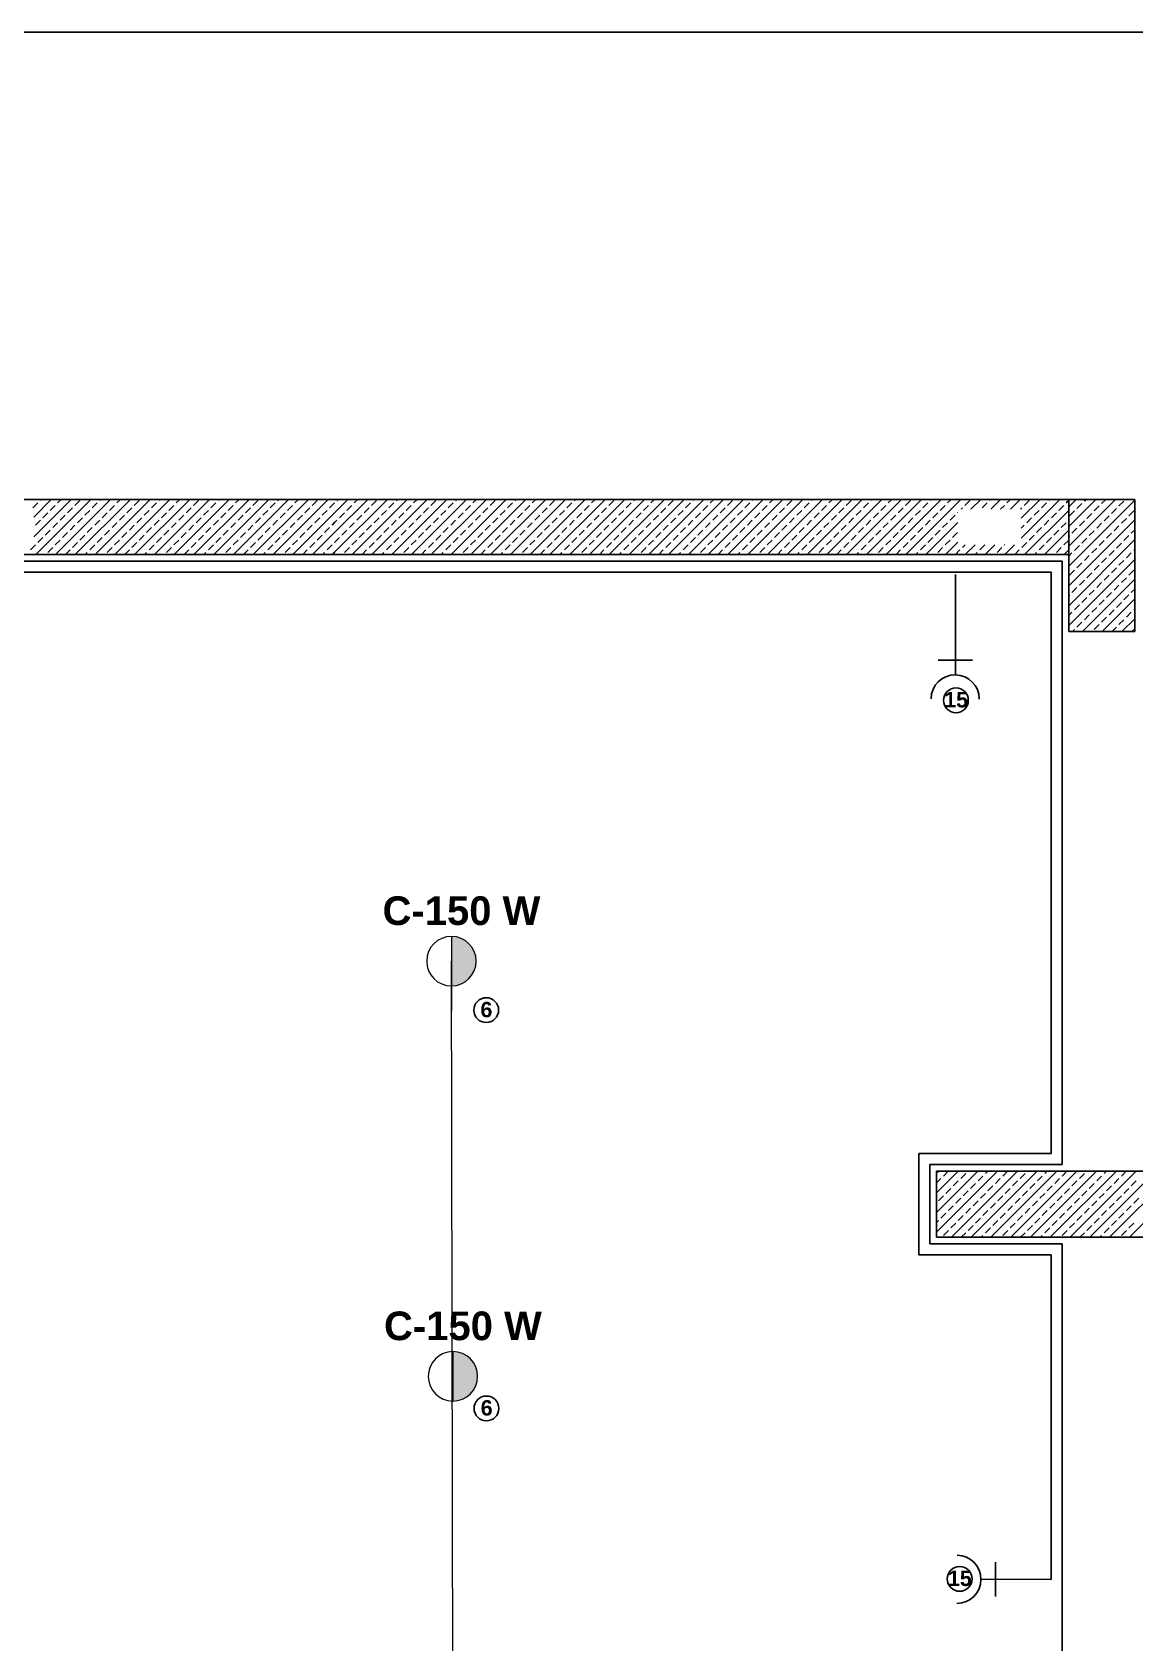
# Model space of a CAD drawing. Header units: millimetres. Extents: x 8112 to 17957, y 1641 to 8364.
# Drawn here: x 8478 to 8979, y 3909 to 4641 of the extents above; entities that cross this region are included whole.
import ezdxf

# ---------------------------------------------------------------- set-up
doc = ezdxf.new("R2010")
doc.units = ezdxf.units.MM
doc.layers.add('Bölme', color=7, linetype='Continuous')
doc.layers.add('MİMARİ', color=251, linetype='Continuous')
doc.layers.add('priz', color=4, linetype='Continuous', lineweight=25)
doc.layers.add('ışık', color=90, linetype='Continuous', lineweight=20)
doc.styles.get("Standard").update_dxf_attribs({"font": 'arial.ttf'})

msp = doc.modelspace()

# ---------------------------------------------------------------- hatches: boundary and pattern name
at = {"layer": 'ışık'}
for points in [[(8668.31, 4230.13, -1), (8668.31, 4207.68)], [(8668.98, 4041.64, -1), (8668.98, 4019.19)]]:
    msp.add_hatch(color=1, dxfattribs=at).paths.add_polyline_path(points)

# ---------------------------------------------------------------- linework, layer by layer
for p, q in [((8113.36, 4640.64), (8769.77, 4640.64)), ((8769.77, 4640.64), (9785.09, 4640.64))]:
    msp.add_line(p, q)
at = {"layer": 'Bölme', "color": 11, "true_color": 0xf27172}
for centre in [(8897.39, 4337.33), (8684.09, 4196.66), (8684.21, 4015.85), (8899.08, 3938.46)]:
    msp.add_circle(centre, 5.63, dxfattribs=at)
at = {"layer": 'MİMARİ', "color": 251, "true_color": 0x636466}
for p, q in [((8393.61, 4428.52), (8948.61, 4428.52)), ((8948.61, 4368.52), (8948.61, 4428.52)), ((8948.61, 4428.52), (8978.61, 4428.52)), ((8978.61, 4428.52), (8978.61, 4368.52)), ((8393.61, 4403.52), (8948.61, 4403.52)), ((8396.61, 4400.52), (8945.61, 4400.52)), ((8945.61, 4400.52), (8945.61, 4126.52)), ((8978.61, 4368.52), (8948.61, 4368.52)), ((8945.61, 4126.52), (8885.61, 4126.52)), ((8885.61, 4126.52), (8885.61, 4090.52)), ((8888.61, 4093.52), (8888.61, 4123.52)), ((8888.61, 4123.52), (9038.61, 4123.52)), ((8885.61, 4090.52), (8945.61, 4090.52)), ((9038.61, 4093.52), (8888.61, 4093.52)), ((8945.61, 4090.52), (8945.61, 3456.52))]:
    msp.add_line(p, q, dxfattribs=at)
at = {"layer": 'MİMARİ', "color": 251, "linetype": 'Continuous', "true_color": 0x636466}
for p, q in [((8478.27, 4424.69), (8480.51, 4426.93)), ((8478.61, 4420.54), (8486.59, 4428.52)), ((8478.61, 4411.56), (8495.57, 4428.52)), ((8479.55, 4403.52), (8504.55, 4428.52)), ((8481.64, 4428.06), (8482.1, 4428.52)), ((8486.13, 4423.57), (8488.37, 4425.81)), ((8488.53, 4403.52), (8513.53, 4428.52)), ((8489.49, 4426.93), (8491.08, 4428.52)), ((8493.98, 4422.44), (8496.23, 4424.69)), ((8497.35, 4425.81), (8499.6, 4428.06)), ((8497.51, 4403.52), (8522.51, 4428.52)), ((8505.21, 4424.69), (8507.46, 4426.93)), ((8506.49, 4403.52), (8531.49, 4428.52)), ((8508.58, 4428.06), (8509.04, 4428.52)), ((8513.07, 4423.57), (8515.31, 4425.81)), ((8515.47, 4403.52), (8540.47, 4428.52)), ((8516.44, 4426.93), (8518.02, 4428.52)), ((8520.93, 4422.44), (8523.17, 4424.69)), ((8524.29, 4425.81), (8526.54, 4428.06)), ((8524.45, 4403.52), (8549.45, 4428.52)), ((8532.15, 4424.69), (8534.4, 4426.93)), ((8533.43, 4403.52), (8558.43, 4428.52)), ((8535.52, 4428.06), (8535.98, 4428.52)), ((8540.01, 4423.57), (8542.25, 4425.81)), ((8542.41, 4403.52), (8567.41, 4428.52)), ((8543.38, 4426.93), (8544.96, 4428.52)), ((8547.87, 4422.44), (8550.11, 4424.69)), ((8551.23, 4425.81), (8553.48, 4428.06)), ((8551.4, 4403.52), (8576.4, 4428.52)), ((8559.09, 4424.69), (8561.34, 4426.93)), ((8560.38, 4403.52), (8585.38, 4428.52)), ((8562.46, 4428.06), (8562.92, 4428.52)), ((8566.95, 4423.57), (8569.19, 4425.81)), ((8569.36, 4403.52), (8594.36, 4428.52)), ((8570.32, 4426.93), (8571.9, 4428.52)), ((8574.81, 4422.44), (8577.05, 4424.69)), ((8578.17, 4425.81), (8580.42, 4428.06)), ((8578.34, 4403.52), (8603.34, 4428.52)), ((8586.03, 4424.69), (8588.28, 4426.93)), ((8587.32, 4403.52), (8612.32, 4428.52)), ((8589.4, 4428.06), (8589.87, 4428.52)), ((8593.89, 4423.57), (8596.14, 4425.81)), ((8597.26, 4426.93), (8598.85, 4428.52)), ((8601.75, 4422.44), (8603.99, 4424.69)), ((8605.12, 4425.81), (8607.36, 4428.06)), ((8612.97, 4424.69), (8615.22, 4426.93)), ((8615.25, 4422.47), (8621.3, 4428.52)), ((8615.25, 4413.49), (8630.28, 4428.52)), ((8615.25, 4404.51), (8639.26, 4428.52)), ((8616.34, 4428.06), (8616.81, 4428.52)), ((8620.83, 4423.57), (8623.08, 4425.81)), ((8623.24, 4403.52), (8648.24, 4428.52)), ((8624.2, 4426.93), (8625.79, 4428.52)), ((8628.69, 4422.44), (8630.93, 4424.69)), ((8632.06, 4425.81), (8634.3, 4428.06)), ((8632.22, 4403.52), (8657.22, 4428.52)), ((8639.91, 4424.69), (8642.16, 4426.93)), ((8641.2, 4403.52), (8666.2, 4428.52)), ((8643.28, 4428.06), (8643.75, 4428.52)), ((8647.77, 4423.57), (8650.02, 4425.81)), ((8650.18, 4403.52), (8675.18, 4428.52)), ((8651.14, 4426.93), (8652.73, 4428.52)), ((8655.63, 4422.44), (8657.87, 4424.69)), ((8659, 4425.81), (8661.24, 4428.06)), ((8659.16, 4403.52), (8684.16, 4428.52)), ((8666.85, 4424.69), (8669.1, 4426.93)), ((8668.14, 4403.52), (8693.14, 4428.52)), ((8670.22, 4428.06), (8670.69, 4428.52)), ((8674.71, 4423.57), (8676.96, 4425.81)), ((8677.12, 4403.52), (8702.12, 4428.52)), ((8678.08, 4426.93), (8679.67, 4428.52)), ((8682.57, 4422.44), (8684.82, 4424.69)), ((8685.94, 4425.81), (8688.18, 4428.06)), ((8686.1, 4403.52), (8711.1, 4428.52)), ((8693.8, 4424.69), (8696.04, 4426.93)), ((8695.08, 4403.52), (8720.08, 4428.52)), ((8697.16, 4428.06), (8697.63, 4428.52)), ((8701.65, 4423.57), (8703.9, 4425.81)), ((8704.06, 4403.52), (8729.06, 4428.52)), ((8705.02, 4426.93), (8706.61, 4428.52)), ((8709.51, 4422.44), (8711.76, 4424.69)), ((8712.88, 4425.81), (8715.12, 4428.06)), ((8713.04, 4403.52), (8738.04, 4428.52)), ((8720.74, 4424.69), (8722.98, 4426.93)), ((8722.02, 4403.52), (8747.02, 4428.52)), ((8724.1, 4428.06), (8724.57, 4428.52)), ((8728.59, 4423.57), (8730.84, 4425.81)), ((8731, 4403.52), (8756, 4428.52)), ((8731.96, 4426.93), (8733.55, 4428.52)), ((8736.45, 4422.44), (8738.7, 4424.69)), ((8739.82, 4425.81), (8742.06, 4428.06)), ((8739.98, 4403.52), (8764.98, 4428.52)), ((8747.68, 4424.69), (8749.92, 4426.93)), ((8748.96, 4403.52), (8773.96, 4428.52)), ((8751.04, 4428.06), (8751.51, 4428.52)), ((8755.53, 4423.57), (8757.78, 4425.81)), ((8757.94, 4403.52), (8782.94, 4428.52)), ((8758.9, 4426.93), (8760.49, 4428.52)), ((8763.39, 4422.44), (8765.64, 4424.69)), ((8766.76, 4425.81), (8769.01, 4428.06)), ((8766.92, 4403.52), (8791.92, 4428.52)), ((8774.62, 4424.69), (8776.86, 4426.93)), ((8775.9, 4403.52), (8800.9, 4428.52)), ((8777.99, 4428.06), (8778.45, 4428.52)), ((8782.48, 4423.57), (8784.72, 4425.81)), ((8784.88, 4403.52), (8809.88, 4428.52)), ((8785.84, 4426.93), (8787.43, 4428.52)), ((8790.33, 4422.44), (8792.58, 4424.69)), ((8793.7, 4425.81), (8795.95, 4428.06)), ((8793.86, 4403.52), (8818.86, 4428.52)), ((8801.56, 4424.69), (8803.8, 4426.93)), ((8802.84, 4403.52), (8827.84, 4428.52)), ((8804.93, 4428.06), (8805.39, 4428.52)), ((8809.42, 4423.57), (8811.66, 4425.81)), ((8811.82, 4403.52), (8836.82, 4428.52)), ((8812.78, 4426.93), (8814.37, 4428.52)), ((8817.27, 4422.44), (8819.52, 4424.69)), ((8820.64, 4425.81), (8822.89, 4428.06)), ((8820.8, 4403.52), (8845.8, 4428.52)), ((8828.5, 4424.69), (8830.74, 4426.93)), ((8829.78, 4403.52), (8854.78, 4428.52)), ((8831.87, 4428.06), (8832.33, 4428.52)), ((8836.36, 4423.57), (8838.6, 4425.81)), ((8838.76, 4403.52), (8863.76, 4428.52)), ((8839.72, 4426.93), (8841.31, 4428.52)), ((8844.21, 4422.44), (8846.46, 4424.69)), ((8847.58, 4425.81), (8849.83, 4428.06)), ((8847.74, 4403.52), (8872.74, 4428.52)), ((8855.44, 4424.69), (8857.69, 4426.93)), ((8856.72, 4403.52), (8881.72, 4428.52)), ((8858.81, 4428.06), (8859.27, 4428.52)), ((8863.3, 4423.57), (8865.54, 4425.81)), ((8865.7, 4403.52), (8890.7, 4428.52)), ((8866.67, 4426.93), (8868.25, 4428.52)), ((8871.16, 4422.44), (8873.4, 4424.69)), ((8874.52, 4425.81), (8876.77, 4428.06)), ((8874.68, 4403.52), (8899.68, 4428.52)), ((8882.38, 4424.69), (8884.63, 4426.93)), ((8885.75, 4428.06), (8886.21, 4428.52)), ((8890.24, 4423.57), (8892.48, 4425.81)), ((8893.61, 4426.93), (8895.19, 4428.52)), ((8899.71, 4424.06), (8900.34, 4424.69)), ((8901.46, 4425.81), (8903.71, 4428.06)), ((8904.2, 4424.06), (8908.66, 4428.52)), ((8909.32, 4424.69), (8911.57, 4426.93)), ((8912.69, 4428.06), (8913.15, 4428.52)), ((8913.18, 4424.06), (8917.64, 4428.52)), ((8917.67, 4424.06), (8919.42, 4425.81)), ((8920.55, 4426.93), (8922.13, 4428.52)), ((8922.16, 4424.06), (8926.62, 4428.52)), ((8926.66, 4424.06), (8927.28, 4424.69)), ((8927.07, 4419.98), (8935.61, 4428.52)), ((8927.07, 4411), (8944.59, 4428.52)), ((8928.4, 4425.81), (8930.65, 4428.06)), ((8936.26, 4424.69), (8938.51, 4426.93)), ((8939.63, 4428.06), (8940.1, 4428.52)), ((8944.12, 4423.57), (8946.37, 4425.81)), ((8947.49, 4426.93), (8948.61, 4428.05)), ((8948.61, 4425.19), (8951.94, 4428.52)), ((8948.61, 4416.21), (8960.92, 4428.52)), ((8948.61, 4407.23), (8969.9, 4428.52)), ((8948.61, 4398.25), (8978.61, 4428.25)), ((8952.33, 4424.42), (8954.58, 4426.67)), ((8955.7, 4427.79), (8956.43, 4428.52)), ((8960.19, 4423.3), (8962.43, 4425.55)), ((8963.56, 4426.67), (8965.41, 4428.52)), ((8968.05, 4422.18), (8970.29, 4424.42)), ((8971.41, 4425.55), (8973.66, 4427.79)), ((8479.39, 4416.83), (8481.64, 4419.08)), ((8482.76, 4420.2), (8485, 4422.44)), ((8487.25, 4415.71), (8489.49, 4417.95)), ((8490.62, 4419.08), (8492.86, 4421.32)), ((8495.11, 4414.59), (8497.35, 4416.83)), ((8498.48, 4417.95), (8500.72, 4420.2)), ((8501.84, 4421.32), (8504.09, 4423.57)), ((8506.33, 4416.83), (8508.58, 4419.08)), ((8509.7, 4420.2), (8511.95, 4422.44)), ((8514.19, 4415.71), (8516.44, 4417.95)), ((8517.56, 4419.08), (8519.8, 4421.32)), ((8522.05, 4414.59), (8524.29, 4416.83)), ((8525.42, 4417.95), (8527.66, 4420.2)), ((8528.78, 4421.32), (8531.03, 4423.57)), ((8533.27, 4416.83), (8535.52, 4419.08)), ((8536.64, 4420.2), (8538.89, 4422.44)), ((8541.13, 4415.71), (8543.38, 4417.95)), ((8544.5, 4419.08), (8546.74, 4421.32)), ((8548.99, 4414.59), (8551.23, 4416.83)), ((8552.36, 4417.95), (8554.6, 4420.2)), ((8555.72, 4421.32), (8557.97, 4423.57)), ((8560.21, 4416.83), (8562.46, 4419.08)), ((8563.58, 4420.2), (8565.83, 4422.44)), ((8568.07, 4415.71), (8570.32, 4417.95)), ((8571.44, 4419.08), (8573.68, 4421.32)), ((8575.93, 4414.59), (8578.17, 4416.83)), ((8579.3, 4417.95), (8581.54, 4420.2)), ((8582.66, 4421.32), (8584.91, 4423.57)), ((8587.16, 4416.83), (8589.4, 4419.08)), ((8590.52, 4420.2), (8592.77, 4422.44)), ((8595.01, 4415.71), (8597.26, 4417.95)), ((8596.3, 4403.52), (8615.25, 4422.47)), ((8598.38, 4419.08), (8600.63, 4421.32)), ((8602.87, 4414.59), (8605.12, 4416.83)), ((8606.24, 4417.95), (8608.48, 4420.2)), ((8609.61, 4421.32), (8611.85, 4423.57)), ((8614.1, 4416.83), (8615.25, 4417.98)), ((8615.25, 4417.98), (8616.34, 4419.08)), ((8617.46, 4420.2), (8619.71, 4422.44)), ((8621.95, 4415.71), (8624.2, 4417.95)), ((8625.32, 4419.08), (8627.57, 4421.32)), ((8629.81, 4414.59), (8632.06, 4416.83)), ((8633.18, 4417.95), (8635.42, 4420.2)), ((8636.55, 4421.32), (8638.79, 4423.57)), ((8641.04, 4416.83), (8643.28, 4419.08)), ((8644.4, 4420.2), (8646.65, 4422.44)), ((8648.89, 4415.71), (8651.14, 4417.95)), ((8652.26, 4419.08), (8654.51, 4421.32)), ((8656.75, 4414.59), (8659, 4416.83)), ((8660.12, 4417.95), (8662.36, 4420.2)), ((8663.49, 4421.32), (8665.73, 4423.57)), ((8667.98, 4416.83), (8670.22, 4419.08)), ((8671.34, 4420.2), (8673.59, 4422.44)), ((8675.84, 4415.71), (8678.08, 4417.95)), ((8679.2, 4419.08), (8681.45, 4421.32)), ((8683.69, 4414.59), (8685.94, 4416.83)), ((8687.06, 4417.95), (8689.31, 4420.2)), ((8690.43, 4421.32), (8692.67, 4423.57)), ((8694.92, 4416.83), (8697.16, 4419.08)), ((8698.29, 4420.2), (8700.53, 4422.44)), ((8702.78, 4415.71), (8705.02, 4417.95)), ((8706.14, 4419.08), (8708.39, 4421.32)), ((8710.63, 4414.59), (8712.88, 4416.83)), ((8714, 4417.95), (8716.25, 4420.2)), ((8717.37, 4421.32), (8719.61, 4423.57)), ((8721.86, 4416.83), (8724.1, 4419.08)), ((8725.23, 4420.2), (8727.47, 4422.44)), ((8729.72, 4415.71), (8731.96, 4417.95)), ((8733.08, 4419.08), (8735.33, 4421.32)), ((8737.57, 4414.59), (8739.82, 4416.83)), ((8740.94, 4417.95), (8743.19, 4420.2)), ((8744.31, 4421.32), (8746.55, 4423.57)), ((8748.8, 4416.83), (8751.04, 4419.08)), ((8752.17, 4420.2), (8754.41, 4422.44)), ((8756.66, 4415.71), (8758.9, 4417.95)), ((8760.02, 4419.08), (8762.27, 4421.32)), ((8764.52, 4414.59), (8766.76, 4416.83)), ((8767.88, 4417.95), (8770.13, 4420.2)), ((8771.25, 4421.32), (8773.5, 4423.57)), ((8775.74, 4416.83), (8777.99, 4419.08)), ((8779.11, 4420.2), (8781.35, 4422.44)), ((8783.6, 4415.71), (8785.84, 4417.95)), ((8786.97, 4419.08), (8789.21, 4421.32)), ((8791.46, 4414.59), (8793.7, 4416.83)), ((8794.82, 4417.95), (8797.07, 4420.2)), ((8798.19, 4421.32), (8800.44, 4423.57)), ((8802.68, 4416.83), (8804.93, 4419.08)), ((8806.05, 4420.2), (8808.29, 4422.44)), ((8810.54, 4415.71), (8812.78, 4417.95)), ((8813.91, 4419.08), (8816.15, 4421.32)), ((8818.4, 4414.59), (8820.64, 4416.83)), ((8821.76, 4417.95), (8824.01, 4420.2)), ((8825.13, 4421.32), (8827.38, 4423.57)), ((8829.62, 4416.83), (8831.87, 4419.08)), ((8832.99, 4420.2), (8835.23, 4422.44)), ((8837.48, 4415.71), (8839.72, 4417.95)), ((8840.85, 4419.08), (8843.09, 4421.32)), ((8845.34, 4414.59), (8847.58, 4416.83)), ((8848.7, 4417.95), (8850.95, 4420.2)), ((8852.07, 4421.32), (8854.32, 4423.57)), ((8856.56, 4416.83), (8858.81, 4419.08)), ((8859.93, 4420.2), (8862.18, 4422.44)), ((8864.42, 4415.71), (8866.67, 4417.95)), ((8867.79, 4419.08), (8870.03, 4421.32)), ((8872.28, 4414.59), (8874.52, 4416.83)), ((8875.65, 4417.95), (8877.89, 4420.2)), ((8879.01, 4421.32), (8881.26, 4423.57)), ((8883.5, 4416.83), (8885.75, 4419.08)), ((8883.66, 4403.52), (8898.27, 4418.12)), ((8886.87, 4420.2), (8889.12, 4422.44)), ((8891.36, 4415.71), (8893.61, 4417.95)), ((8894.73, 4419.08), (8896.97, 4421.32)), ((8898.1, 4422.44), (8898.27, 4422.61)), ((8927.07, 4415.49), (8928.4, 4416.83)), ((8928.57, 4403.52), (8948.61, 4423.56)), ((8929.53, 4417.95), (8931.77, 4420.2)), ((8932.89, 4421.32), (8935.14, 4423.57)), ((8937.39, 4416.83), (8939.63, 4419.08)), ((8940.75, 4420.2), (8943, 4422.44)), ((8945.24, 4415.71), (8947.49, 4417.95)), ((8948.61, 4389.27), (8978.61, 4419.27)), ((8948.96, 4421.06), (8951.21, 4423.3)), ((8953.45, 4416.57), (8955.7, 4418.81)), ((8956.82, 4419.93), (8959.07, 4422.18)), ((8961.31, 4415.44), (8963.56, 4417.69)), ((8964.68, 4418.81), (8966.92, 4421.06)), ((8969.17, 4414.32), (8971.41, 4416.57)), ((8972.54, 4417.69), (8974.78, 4419.93)), ((8975.9, 4421.06), (8978.15, 4423.3)), ((8480.51, 4408.97), (8482.76, 4411.22)), ((8483.88, 4412.34), (8486.13, 4414.59)), ((8488.37, 4407.85), (8490.62, 4410.1)), ((8491.74, 4411.22), (8493.98, 4413.46)), ((8499.6, 4410.1), (8501.84, 4412.34)), ((8502.97, 4413.46), (8505.21, 4415.71)), ((8507.46, 4408.97), (8509.7, 4411.22)), ((8510.82, 4412.34), (8513.07, 4414.59)), ((8515.31, 4407.85), (8517.56, 4410.1)), ((8518.68, 4411.22), (8520.93, 4413.46)), ((8526.54, 4410.1), (8528.78, 4412.34)), ((8529.91, 4413.46), (8532.15, 4415.71)), ((8534.4, 4408.97), (8536.64, 4411.22)), ((8537.76, 4412.34), (8540.01, 4414.59)), ((8542.25, 4407.85), (8544.5, 4410.1)), ((8545.62, 4411.22), (8547.87, 4413.46)), ((8553.48, 4410.1), (8555.72, 4412.34)), ((8556.85, 4413.46), (8559.09, 4415.71)), ((8561.34, 4408.97), (8563.58, 4411.22)), ((8564.7, 4412.34), (8566.95, 4414.59)), ((8569.19, 4407.85), (8571.44, 4410.1)), ((8572.56, 4411.22), (8574.81, 4413.46)), ((8580.42, 4410.1), (8582.66, 4412.34)), ((8583.79, 4413.46), (8586.03, 4415.71)), ((8588.28, 4408.97), (8590.52, 4411.22)), ((8591.65, 4412.34), (8593.89, 4414.59)), ((8596.14, 4407.85), (8598.38, 4410.1)), ((8599.5, 4411.22), (8601.75, 4413.46)), ((8605.28, 4403.52), (8615.25, 4413.49)), ((8607.36, 4410.1), (8609.61, 4412.34)), ((8610.73, 4413.46), (8612.97, 4415.71)), ((8615.25, 4409), (8617.46, 4411.22)), ((8618.59, 4412.34), (8620.83, 4414.59)), ((8623.08, 4407.85), (8625.32, 4410.1)), ((8626.44, 4411.22), (8628.69, 4413.46)), ((8634.3, 4410.1), (8636.55, 4412.34)), ((8637.67, 4413.46), (8639.91, 4415.71)), ((8642.16, 4408.97), (8644.4, 4411.22)), ((8645.53, 4412.34), (8647.77, 4414.59)), ((8650.02, 4407.85), (8652.26, 4410.1)), ((8653.38, 4411.22), (8655.63, 4413.46)), ((8661.24, 4410.1), (8663.49, 4412.34)), ((8664.61, 4413.46), (8666.85, 4415.71)), ((8669.1, 4408.97), (8671.34, 4411.22)), ((8672.47, 4412.34), (8674.71, 4414.59)), ((8676.96, 4407.85), (8679.2, 4410.1)), ((8680.33, 4411.22), (8682.57, 4413.46)), ((8688.18, 4410.1), (8690.43, 4412.34)), ((8691.55, 4413.46), (8693.8, 4415.71)), ((8696.04, 4408.97), (8698.29, 4411.22)), ((8699.41, 4412.34), (8701.65, 4414.59)), ((8703.9, 4407.85), (8706.14, 4410.1)), ((8707.27, 4411.22), (8709.51, 4413.46)), ((8715.12, 4410.1), (8717.37, 4412.34)), ((8718.49, 4413.46), (8720.74, 4415.71)), ((8722.98, 4408.97), (8725.23, 4411.22)), ((8726.35, 4412.34), (8728.59, 4414.59)), ((8730.84, 4407.85), (8733.08, 4410.1)), ((8734.21, 4411.22), (8736.45, 4413.46)), ((8742.06, 4410.1), (8744.31, 4412.34)), ((8745.43, 4413.46), (8747.68, 4415.71)), ((8749.92, 4408.97), (8752.17, 4411.22)), ((8753.29, 4412.34), (8755.53, 4414.59)), ((8757.78, 4407.85), (8760.02, 4410.1)), ((8761.15, 4411.22), (8763.39, 4413.46)), ((8769.01, 4410.1), (8771.25, 4412.34)), ((8772.37, 4413.46), (8774.62, 4415.71)), ((8776.86, 4408.97), (8779.11, 4411.22)), ((8780.23, 4412.34), (8782.48, 4414.59)), ((8784.72, 4407.85), (8786.97, 4410.1)), ((8788.09, 4411.22), (8790.33, 4413.46)), ((8795.95, 4410.1), (8798.19, 4412.34)), ((8799.31, 4413.46), (8801.56, 4415.71)), ((8803.8, 4408.97), (8806.05, 4411.22)), ((8807.17, 4412.34), (8809.42, 4414.59)), ((8811.66, 4407.85), (8813.91, 4410.1)), ((8815.03, 4411.22), (8817.27, 4413.46)), ((8822.89, 4410.1), (8825.13, 4412.34)), ((8826.25, 4413.46), (8828.5, 4415.71)), ((8830.74, 4408.97), (8832.99, 4411.22)), ((8834.11, 4412.34), (8836.36, 4414.59)), ((8838.6, 4407.85), (8840.85, 4410.1)), ((8841.97, 4411.22), (8844.21, 4413.46)), ((8849.83, 4410.1), (8852.07, 4412.34)), ((8853.2, 4413.46), (8855.44, 4415.71)), ((8857.69, 4408.97), (8859.93, 4411.22)), ((8861.05, 4412.34), (8863.3, 4414.59)), ((8865.54, 4407.85), (8867.79, 4410.1)), ((8868.91, 4411.22), (8871.16, 4413.46)), ((8876.77, 4410.1), (8879.01, 4412.34)), ((8880.14, 4413.46), (8882.38, 4415.71)), ((8884.63, 4408.97), (8886.87, 4411.22)), ((8887.99, 4412.34), (8890.24, 4414.59)), ((8892.48, 4407.85), (8894.73, 4410.1)), ((8892.64, 4403.52), (8898.27, 4409.14)), ((8895.85, 4411.22), (8898.1, 4413.46)), ((8930.65, 4410.1), (8932.89, 4412.34)), ((8934.02, 4413.46), (8936.26, 4415.71)), ((8937.55, 4403.52), (8948.61, 4414.58)), ((8938.51, 4408.97), (8940.75, 4411.22)), ((8941.88, 4412.34), (8944.12, 4414.59)), ((8946.37, 4407.85), (8948.61, 4410.09)), ((8948.61, 4411.72), (8948.96, 4412.08)), ((8948.61, 4380.29), (8978.61, 4410.29)), ((8950.08, 4413.2), (8952.33, 4415.44)), ((8954.58, 4408.71), (8956.82, 4410.95)), ((8957.94, 4412.08), (8960.19, 4414.32)), ((8962.43, 4407.59), (8964.68, 4409.83)), ((8965.8, 4410.95), (8968.05, 4413.2)), ((8973.66, 4409.83), (8975.9, 4412.08)), ((8977.03, 4413.2), (8978.61, 4414.78)), ((8477.15, 4405.6), (8479.39, 4407.85)), ((8485, 4404.48), (8487.25, 4406.73)), ((8493.02, 4403.52), (8495.11, 4405.6)), ((8496.23, 4406.73), (8498.48, 4408.97)), ((8502, 4403.52), (8502.97, 4404.48)), ((8504.09, 4405.6), (8506.33, 4407.85)), ((8511.95, 4404.48), (8514.19, 4406.73)), ((8519.96, 4403.52), (8522.05, 4405.6)), ((8523.17, 4406.73), (8525.42, 4408.97)), ((8528.94, 4403.52), (8529.91, 4404.48)), ((8531.03, 4405.6), (8533.27, 4407.85)), ((8538.89, 4404.48), (8541.13, 4406.73)), ((8546.9, 4403.52), (8548.99, 4405.6)), ((8550.11, 4406.73), (8552.36, 4408.97)), ((8555.89, 4403.52), (8556.85, 4404.48)), ((8557.97, 4405.6), (8560.21, 4407.85)), ((8565.83, 4404.48), (8568.07, 4406.73)), ((8573.85, 4403.52), (8575.93, 4405.6)), ((8577.05, 4406.73), (8579.3, 4408.97)), ((8582.83, 4403.52), (8583.79, 4404.48)), ((8584.91, 4405.6), (8587.16, 4407.85)), ((8592.77, 4404.48), (8595.01, 4406.73)), ((8600.79, 4403.52), (8602.87, 4405.6)), ((8603.99, 4406.73), (8606.24, 4408.97)), ((8609.77, 4403.52), (8610.73, 4404.48)), ((8611.85, 4405.6), (8614.1, 4407.85)), ((8614.26, 4403.52), (8615.25, 4404.51)), ((8615.22, 4408.97), (8615.25, 4409)), ((8619.71, 4404.48), (8621.95, 4406.73)), ((8627.73, 4403.52), (8629.81, 4405.6)), ((8630.93, 4406.73), (8633.18, 4408.97)), ((8636.71, 4403.52), (8637.67, 4404.48)), ((8638.79, 4405.6), (8641.04, 4407.85)), ((8646.65, 4404.48), (8648.89, 4406.73)), ((8654.67, 4403.52), (8656.75, 4405.6)), ((8657.87, 4406.73), (8660.12, 4408.97)), ((8663.65, 4403.52), (8664.61, 4404.48)), ((8665.73, 4405.6), (8667.98, 4407.85)), ((8673.59, 4404.48), (8675.84, 4406.73)), ((8681.61, 4403.52), (8683.69, 4405.6)), ((8684.82, 4406.73), (8687.06, 4408.97)), ((8690.59, 4403.52), (8691.55, 4404.48)), ((8692.67, 4405.6), (8694.92, 4407.85)), ((8700.53, 4404.48), (8702.78, 4406.73)), ((8708.55, 4403.52), (8710.63, 4405.6)), ((8711.76, 4406.73), (8714, 4408.97)), ((8717.53, 4403.52), (8718.49, 4404.48)), ((8719.61, 4405.6), (8721.86, 4407.85)), ((8727.47, 4404.48), (8729.72, 4406.73)), ((8735.49, 4403.52), (8737.57, 4405.6)), ((8738.7, 4406.73), (8740.94, 4408.97)), ((8744.47, 4403.52), (8745.43, 4404.48)), ((8746.55, 4405.6), (8748.8, 4407.85)), ((8754.41, 4404.48), (8756.66, 4406.73)), ((8762.43, 4403.52), (8764.52, 4405.6)), ((8765.64, 4406.73), (8767.88, 4408.97)), ((8771.41, 4403.52), (8772.37, 4404.48)), ((8773.5, 4405.6), (8775.74, 4407.85)), ((8781.35, 4404.48), (8783.6, 4406.73)), ((8789.37, 4403.52), (8791.46, 4405.6)), ((8792.58, 4406.73), (8794.82, 4408.97)), ((8798.35, 4403.52), (8799.31, 4404.48)), ((8800.44, 4405.6), (8802.68, 4407.85)), ((8808.29, 4404.48), (8810.54, 4406.73)), ((8816.31, 4403.52), (8818.4, 4405.6)), ((8819.52, 4406.73), (8821.76, 4408.97)), ((8825.29, 4403.52), (8826.25, 4404.48)), ((8827.38, 4405.6), (8829.62, 4407.85)), ((8835.23, 4404.48), (8837.48, 4406.73)), ((8843.25, 4403.52), (8845.34, 4405.6)), ((8846.46, 4406.73), (8848.7, 4408.97)), ((8852.23, 4403.52), (8853.2, 4404.48)), ((8854.32, 4405.6), (8856.56, 4407.85)), ((8862.18, 4404.48), (8864.42, 4406.73)), ((8870.19, 4403.52), (8872.28, 4405.6)), ((8873.4, 4406.73), (8875.65, 4408.97)), ((8879.17, 4403.52), (8880.14, 4404.48)), ((8881.26, 4405.6), (8883.5, 4407.85)), ((8889.12, 4404.48), (8891.36, 4406.73)), ((8897.13, 4403.52), (8899.22, 4405.6)), ((8900.34, 4406.73), (8901.59, 4407.98)), ((8901.62, 4403.52), (8906.08, 4407.98)), ((8906.12, 4403.52), (8907.08, 4404.48)), ((8908.2, 4405.6), (8910.44, 4407.85)), ((8910.61, 4403.52), (8915.07, 4407.98)), ((8916.06, 4404.48), (8918.3, 4406.73)), ((8919.42, 4407.85), (8919.56, 4407.98)), ((8919.59, 4403.52), (8924.05, 4407.98)), ((8924.08, 4403.52), (8926.16, 4405.6)), ((8927.28, 4406.73), (8929.53, 4408.97)), ((8933.06, 4403.52), (8934.02, 4404.48)), ((8935.14, 4405.6), (8937.39, 4407.85)), ((8943, 4404.48), (8945.24, 4406.73)), ((8946.53, 4403.52), (8948.61, 4405.6)), ((8948.61, 4402.74), (8950.08, 4404.22)), ((8951.21, 4405.34), (8953.45, 4407.59)), ((8955.7, 4400.85), (8957.94, 4403.1)), ((8959.07, 4404.22), (8961.31, 4406.46)), ((8963.56, 4399.73), (8965.8, 4401.97)), ((8966.92, 4403.1), (8969.17, 4405.34)), ((8970.29, 4406.46), (8972.54, 4408.71)), ((8974.78, 4401.97), (8977.03, 4404.22)), ((8978.15, 4405.34), (8978.61, 4405.8)), ((8948.61, 4371.31), (8978.61, 4401.31)), ((8948.96, 4394.12), (8951.21, 4396.36)), ((8952.33, 4397.48), (8954.58, 4399.73)), ((8956.82, 4392.99), (8959.07, 4395.24)), ((8960.19, 4396.36), (8962.43, 4398.61)), ((8968.05, 4395.24), (8970.29, 4397.48)), ((8971.41, 4398.61), (8973.66, 4400.85)), ((8975.9, 4394.12), (8978.15, 4396.36)), ((8950.08, 4386.26), (8952.33, 4388.5)), ((8953.45, 4389.63), (8955.7, 4391.87)), ((8954.8, 4368.52), (8978.61, 4392.33)), ((8957.94, 4385.14), (8960.19, 4387.38)), ((8961.31, 4388.5), (8963.56, 4390.75)), ((8964.68, 4391.87), (8966.92, 4394.12)), ((8969.17, 4387.38), (8971.41, 4389.63)), ((8972.54, 4390.75), (8974.78, 4392.99)), ((8977.03, 4386.26), (8978.61, 4387.84)), ((8948.61, 4384.78), (8948.96, 4385.14)), ((8951.21, 4378.4), (8953.45, 4380.65)), ((8954.58, 4381.77), (8956.82, 4384.01)), ((8962.43, 4380.65), (8964.68, 4382.89)), ((8963.78, 4368.52), (8978.61, 4383.35)), ((8965.8, 4384.01), (8968.05, 4386.26)), ((8970.29, 4379.52), (8972.54, 4381.77)), ((8973.66, 4382.89), (8975.9, 4385.14)), ((8948.61, 4375.8), (8950.08, 4377.28)), ((8952.33, 4370.54), (8954.58, 4372.79)), ((8955.7, 4373.91), (8957.94, 4376.16)), ((8959.07, 4377.28), (8961.31, 4379.52)), ((8963.56, 4372.79), (8965.8, 4375.03)), ((8966.92, 4376.16), (8969.17, 4378.4)), ((8971.41, 4371.67), (8973.66, 4373.91)), ((8972.76, 4368.52), (8978.61, 4374.37)), ((8974.78, 4375.03), (8977.03, 4377.28)), ((8978.15, 4378.4), (8978.61, 4378.86)), ((8950.31, 4368.52), (8951.21, 4369.42)), ((8960.19, 4369.42), (8962.43, 4371.67)), ((8968.27, 4368.52), (8970.29, 4370.54)), ((8977.25, 4368.52), (8978.15, 4369.42)), ((8888.61, 4122.73), (8889.4, 4123.52)), ((8888.61, 4113.75), (8898.38, 4123.52)), ((8888.61, 4104.77), (8907.36, 4123.52)), ((8888.61, 4095.79), (8916.34, 4123.52)), ((8888.61, 4118.24), (8890.59, 4120.22)), ((8891.71, 4121.34), (8893.89, 4123.52)), ((8895.32, 4093.52), (8925.32, 4123.52)), ((8896.2, 4116.85), (8898.45, 4119.1)), ((8899.57, 4120.22), (8901.82, 4122.46)), ((8904.06, 4115.73), (8906.31, 4117.97)), ((8904.3, 4093.52), (8934.3, 4123.52)), ((8907.43, 4119.1), (8909.67, 4121.34)), ((8910.8, 4122.46), (8911.85, 4123.52)), ((8911.92, 4114.61), (8914.16, 4116.85)), ((8913.28, 4093.52), (8943.28, 4123.52)), ((8915.29, 4117.97), (8917.53, 4120.22)), ((8918.65, 4121.34), (8920.83, 4123.52)), ((8922.26, 4093.52), (8952.26, 4123.52)), ((8923.14, 4116.85), (8925.39, 4119.1)), ((8926.51, 4120.22), (8928.76, 4122.46)), ((8931, 4115.73), (8933.25, 4117.97)), ((8931.24, 4093.52), (8961.24, 4123.52)), ((8934.37, 4119.1), (8936.61, 4121.34)), ((8937.74, 4122.46), (8938.79, 4123.52)), ((8938.86, 4114.61), (8941.1, 4116.85)), ((8940.23, 4093.52), (8970.23, 4123.52)), ((8942.23, 4117.97), (8944.47, 4120.22)), ((8945.59, 4121.34), (8947.77, 4123.52)), ((8949.21, 4093.52), (8979.21, 4123.52)), ((8950.08, 4116.85), (8952.33, 4119.1)), ((8953.45, 4120.22), (8955.7, 4122.46)), ((8957.94, 4115.73), (8960.19, 4117.97)), ((8958.19, 4093.52), (8988.19, 4123.52)), ((8961.31, 4119.1), (8963.56, 4121.34)), ((8964.68, 4122.46), (8965.74, 4123.52)), ((8965.8, 4114.61), (8968.05, 4116.85)), ((8967.17, 4093.52), (8997.17, 4123.52)), ((8969.17, 4117.97), (8971.41, 4120.22)), ((8972.54, 4121.34), (8974.72, 4123.52)), ((8976.15, 4093.52), (9006.15, 4123.52)), ((8977.03, 4116.85), (8979.27, 4119.1)), ((8889.47, 4110.12), (8891.71, 4112.36)), ((8892.84, 4113.48), (8895.08, 4115.73)), ((8897.33, 4108.99), (8899.57, 4111.24)), ((8900.69, 4112.36), (8902.94, 4114.61)), ((8905.18, 4107.87), (8907.43, 4110.12)), ((8908.55, 4111.24), (8910.8, 4113.48)), ((8916.41, 4110.12), (8918.65, 4112.36)), ((8919.78, 4113.48), (8922.02, 4115.73)), ((8924.27, 4108.99), (8926.51, 4111.24)), ((8927.63, 4112.36), (8929.88, 4114.61)), ((8932.12, 4107.87), (8934.37, 4110.12)), ((8935.49, 4111.24), (8937.74, 4113.48)), ((8943.35, 4110.12), (8945.59, 4112.36)), ((8946.72, 4113.48), (8948.96, 4115.73)), ((8951.21, 4108.99), (8953.45, 4111.24)), ((8954.58, 4112.36), (8956.82, 4114.61)), ((8959.07, 4107.87), (8961.31, 4110.12)), ((8962.43, 4111.24), (8964.68, 4113.48)), ((8970.29, 4110.12), (8972.54, 4112.36)), ((8973.66, 4113.48), (8975.9, 4115.73)), ((8978.15, 4108.99), (8980.39, 4111.24)), ((8890.59, 4102.26), (8892.84, 4104.5)), ((8893.96, 4105.63), (8896.2, 4107.87)), ((8898.45, 4101.14), (8900.69, 4103.38)), ((8901.82, 4104.5), (8904.06, 4106.75)), ((8906.31, 4100.01), (8908.55, 4102.26)), ((8909.67, 4103.38), (8911.92, 4105.63)), ((8913.04, 4106.75), (8915.29, 4108.99)), ((8917.53, 4102.26), (8919.78, 4104.5)), ((8920.9, 4105.63), (8923.14, 4107.87)), ((8925.39, 4101.14), (8927.63, 4103.38)), ((8928.76, 4104.5), (8931, 4106.75)), ((8933.25, 4100.01), (8935.49, 4102.26)), ((8936.61, 4103.38), (8938.86, 4105.63)), ((8939.98, 4106.75), (8942.23, 4108.99)), ((8944.47, 4102.26), (8946.72, 4104.5)), ((8947.84, 4105.63), (8950.08, 4107.87)), ((8952.33, 4101.14), (8954.58, 4103.38)), ((8955.7, 4104.5), (8957.94, 4106.75)), ((8960.19, 4100.01), (8962.43, 4102.26)), ((8963.56, 4103.38), (8965.8, 4105.63)), ((8966.92, 4106.75), (8969.17, 4108.99)), ((8971.41, 4102.26), (8973.66, 4104.5)), ((8974.78, 4105.63), (8977.03, 4107.87)), ((8888.61, 4100.28), (8889.47, 4101.14)), ((8891.71, 4094.4), (8893.96, 4096.65)), ((8895.08, 4097.77), (8897.33, 4100.01)), ((8899.81, 4093.52), (8901.82, 4095.52)), ((8902.94, 4096.65), (8905.18, 4098.89)), ((8910.8, 4095.52), (8913.04, 4097.77)), ((8914.16, 4098.89), (8916.41, 4101.14)), ((8918.65, 4094.4), (8920.9, 4096.65)), ((8922.02, 4097.77), (8924.27, 4100.01)), ((8926.75, 4093.52), (8928.76, 4095.52)), ((8929.88, 4096.65), (8932.12, 4098.89)), ((8937.74, 4095.52), (8939.98, 4097.77)), ((8941.1, 4098.89), (8943.35, 4101.14)), ((8945.59, 4094.4), (8947.84, 4096.65)), ((8948.96, 4097.77), (8951.21, 4100.01)), ((8953.7, 4093.52), (8955.7, 4095.52)), ((8956.82, 4096.65), (8959.07, 4098.89)), ((8964.68, 4095.52), (8966.92, 4097.77)), ((8968.05, 4098.89), (8970.29, 4101.14)), ((8972.54, 4094.4), (8974.78, 4096.65)), ((8975.9, 4097.77), (8978.15, 4100.01)), ((8908.79, 4093.52), (8909.67, 4094.4)), ((8935.74, 4093.52), (8936.61, 4094.4)), ((8962.68, 4093.52), (8963.56, 4094.4))]:
    msp.add_line(p, q, dxfattribs=at)
at = {"layer": 'priz'}
for p, q in [((8897.12, 4348.86), (8897.12, 4394.38)), ((8889.25, 4355.49), (8904.84, 4355.49)), ((8915.38, 3946.07), (8915.38, 3930.48))]:
    msp.add_line(p, q, dxfattribs=at)
msp.add_lwpolyline([(8396.61, 3891.52), (8396.61, 4085.52), (8426.61, 4085.52), (8431.61, 4085.52), (8431.61, 4126.52), (8431.61, 4131.52), (8396.61, 4131.52), (8396.61, 4360.52), (8401.61, 4360.52), (8401.61, 4395.52), (8940.61, 4395.52), (8940.61, 4131.52), (8885.61, 4131.52), (8880.61, 4131.52), (8880.61, 4090.52), (8880.61, 4085.52), (8940.61, 4085.52), (8940.61, 3938.2), (8908.76, 3938.27)], dxfattribs=at)
for centre, start, end in [((8897.05, 4337.91), 0, 179.20412), ((8897.8, 3938.27), 270, 89.20412)]:
    msp.add_arc(centre, 10.96, start, end, dxfattribs=at)
at = {"layer": 'ışık', "color": 1}
for p, q in [((8668.31, 4230.13), (8668.31, 4207.68)), ((8668.98, 4041.64), (8668.98, 4019.19))]:
    msp.add_line(p, q, dxfattribs=at)
at = {"layer": 'ışık'}
for p, q in [((8668.31, 4218.9), (8668.31, 4207.68)), ((8668.31, 4218.9), (8668.31, 4196.45)), ((8669.39, 3639.23), (8668.31, 4218.9))]:
    msp.add_line(p, q, dxfattribs=at)
at = {"layer": 'ışık', "color": 1}
for centre, start, end in [((8668.31, 4218.9), 90, 270), ((8668.31, 4218.9), 270, 90), ((8668.98, 4030.41), 90, 270), ((8668.98, 4030.41), 270, 90)]:
    msp.add_arc(centre, 11.23, start, end, dxfattribs=at)

# ---------------------------------------------------------------- texts
at = {"layer": 'Bölme', "color": 11, "true_color": 0xf27172, "char_height": 7, "attachment_point": 2}
for s, insert in [('{\\fArial|b1|i0|c162|p34;15}', (8897.48, 4341.09)), ('{\\fArial|b1|i0|c162|p34;6}', (8684.18, 4200.42)), ('{\\fArial|b1|i0|c162|p34;15}', (8899.17, 3942.22))]:
    msp.add_mtext(s, dxfattribs=dict(at, insert=insert))
at = {"layer": 'Bölme', "color": 11, "true_color": 0xf27172, "insert": (8684.3, 4019.61), "char_height": 7, "width": 9.7551, "attachment_point": 2}
msp.add_mtext('{\\fArial|b1|i0|c162|p34;6}', dxfattribs=at)
at = {"layer": 'ışık', "color": 1, "char_height": 11, "attachment_point": 7}
for insert in [(8637.02, 4235.14), (8637.69, 4046.65)]:
    msp.add_mtext('{\\fArial|b1|i0|c162|p34;\\H1.182x;C-150 W}', dxfattribs=dict(at, insert=insert))

doc.saveas('drawing.dxf')
